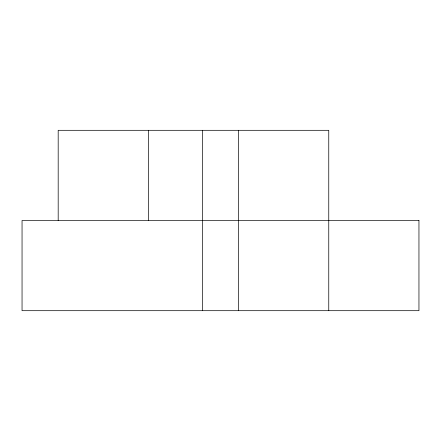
<?xml version="1.0" encoding="UTF-8"?>
<svg xmlns="http://www.w3.org/2000/svg" width="441" height="441" viewBox="0 0 441 441"><rect width="100%" height="100%" fill="white"/><g stroke="black" fill="none" stroke-linecap="round" stroke-linejoin="round"><path stroke-width="0.66" d="M328.76 310.69L328.76 130.31L58.184 130.31L58.184 220.5M238.57 130.31L238.57 310.69M202.43 130.31L202.43 310.69M148.374 130.31L148.374 220.5M418.95 220.5L22.05 220.5L22.05 310.69L418.95 310.69L418.95 220.5"/></g></svg>
